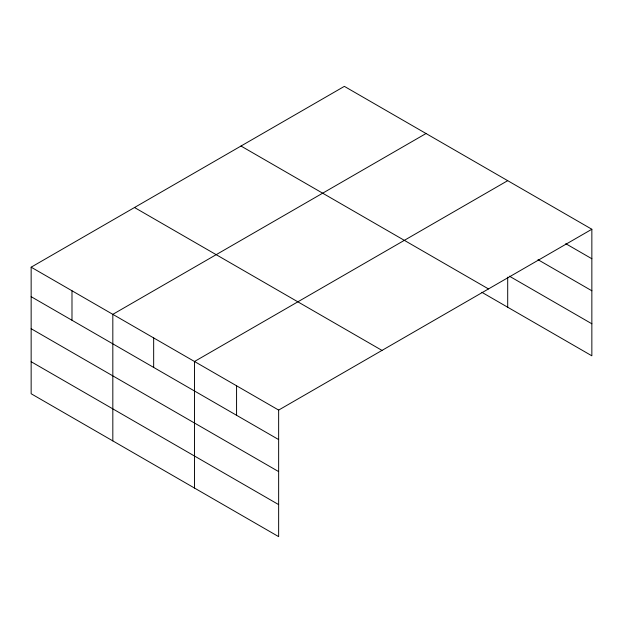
<?xml version="1.0" encoding="UTF-8"?>
<svg xmlns="http://www.w3.org/2000/svg" width="623" height="623" viewBox="0 0 623 623"><rect width="100%" height="100%" fill="white"/><g stroke="black" fill="none" stroke-linecap="round" stroke-linejoin="round"><path stroke-width="0.93" d="M31.15 267.189L278.645 410.082L278.645 536.637L31.15 393.744L31.15 267.189L344.355 86.363L591.85 229.256L591.85 355.811L481.867 292.312M426.031 133.517L112.825 314.342L112.825 440.897M507.698 180.67L194.501 361.496L194.501 488.05M278.645 410.082L591.85 229.256M565.762 243.686L591.85 258.747M537.992 259.69L591.85 290.777M509.38 276.168L591.85 323.781M241 146.039L488.494 288.932M134.506 207.521L382 350.406M31.15 296.688L278.645 439.573M31.15 328.718L278.645 471.603M31.15 361.714L278.645 504.607M507.698 277.142L507.698 307.225M236.569 385.793L236.569 415.284M153.663 337.923L153.663 367.414M71.988 290.77L71.988 320.261"/></g></svg>
